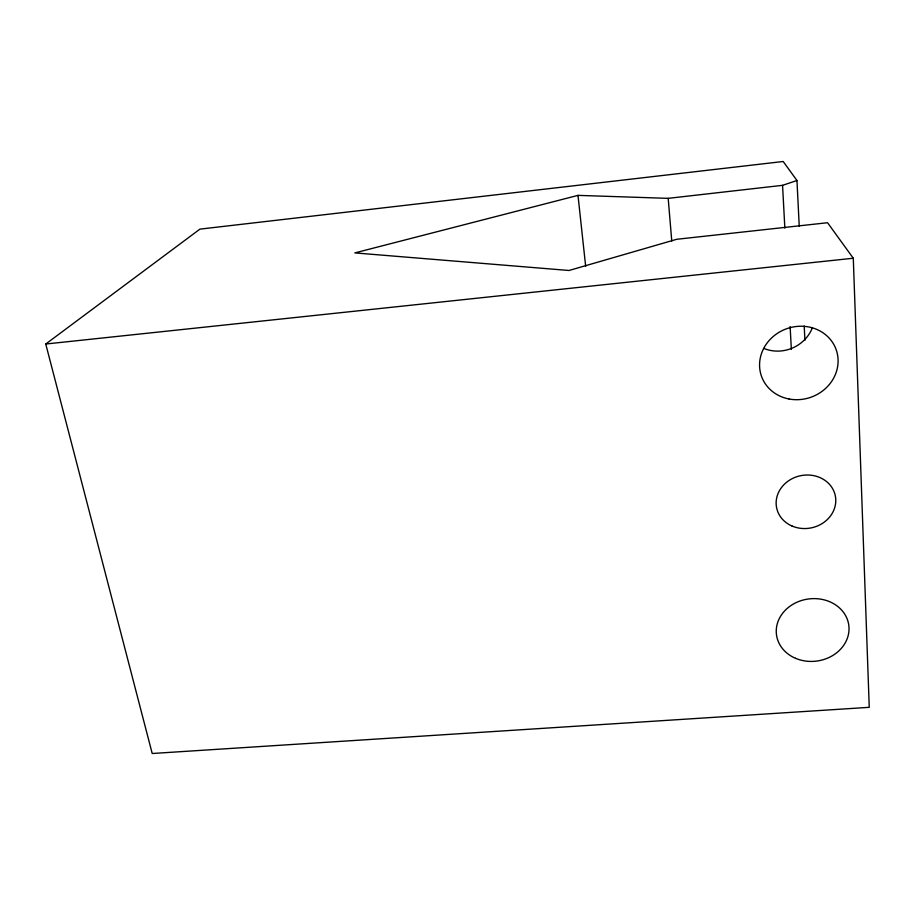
<?xml version="1.0" encoding="UTF-8"?>
<svg xmlns="http://www.w3.org/2000/svg" width="915" height="915" viewBox="0 0 915 915"><rect width="100%" height="100%" fill="white"/><g stroke="black" fill="none" stroke-linecap="round" stroke-linejoin="round"><path stroke-width="1.37" d="M796.965 180.507L782.554 185.333L668.179 198.349L577.994 195.375L354.837 252.906L569.016 270.485L676.757 239.284L827.56 222.722L853.283 258.236L869.25 707.329L152.21 753.502L45.75 344.017L199.916 229.139L783.183 161.498L796.965 180.507L799.23 226.154M45.75 344.017L853.283 258.236M577.994 195.375L585.68 266.448M668.179 198.349L671.77 241.068M782.554 185.333L784.853 228.121M790.125 326.541L791.349 349.358M804.205 326.026L804.914 340.288M812.36 327.799A35.548 32.974 -22.8 0 1 763.785 348.386M792.058 526.034A29.955 26.627 -11.8 0 0 835.761 499.487A29.955 26.627 -11.8 0 0 790.068 479.826A29.955 26.627 -11.8 0 0 792.058 526.034M795.57 658.32A36.474 31.327 -7.4 0 0 849.006 627.701A36.474 31.327 -7.4 0 0 793.351 604.049A36.474 31.327 -7.4 0 0 795.57 658.32M789.039 398.997A39.631 36.337 -19.9 0 0 836.665 351.177A39.631 36.337 -19.9 0 0 770.807 338.733A39.631 36.337 -19.9 0 0 789.039 398.997"/></g></svg>
